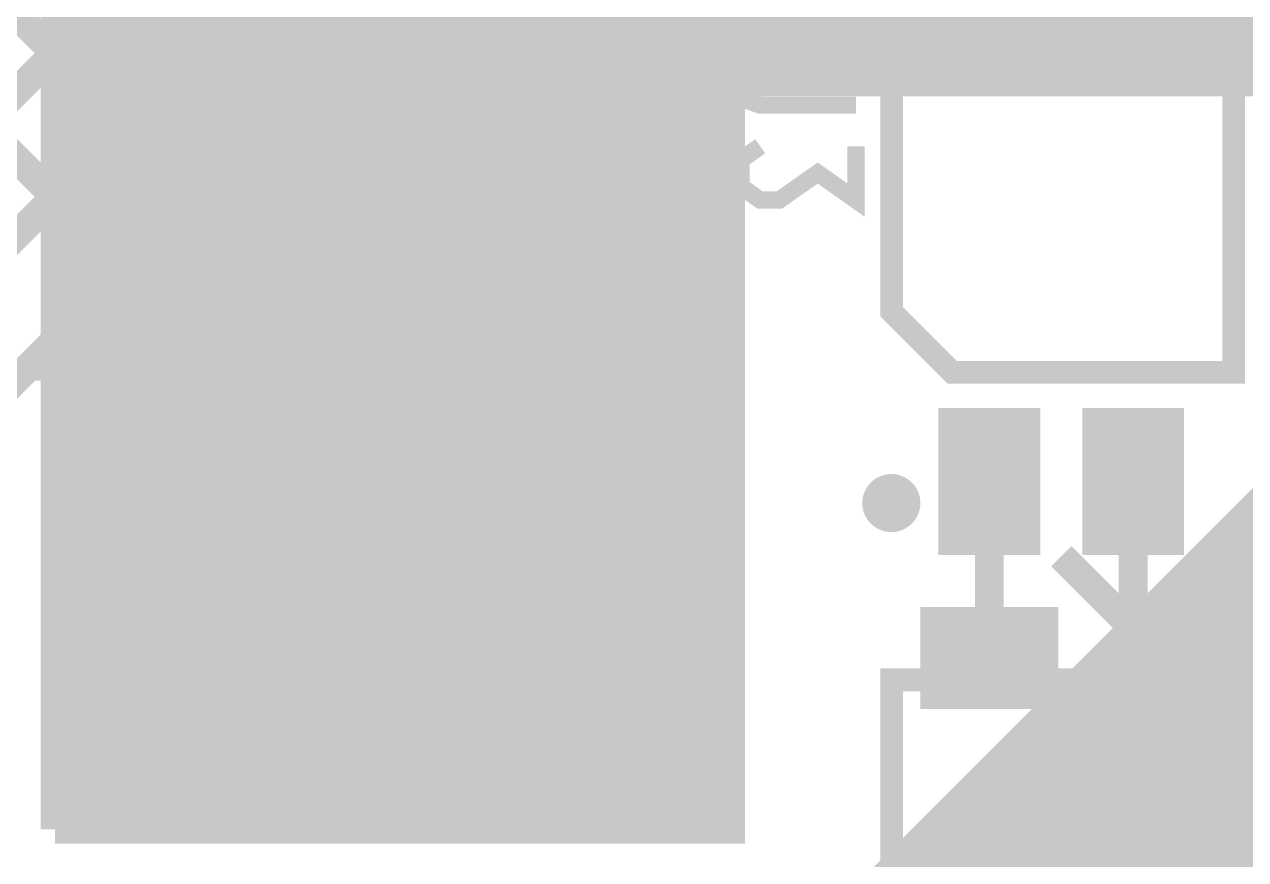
# Model space of a CAD drawing. Extents: x -5 to 112, y -62 to 71.
# Drawn here: x 21.96 to 32.74, y 17.64 to 25.02 of the extents above; entities that cross this region are included whole.
import ezdxf

# ---------------------------------------------------------------- set-up
doc = ezdxf.new("R2010")
doc.units = 0
doc.header["$MEASUREMENT"] = 0
doc.layers.get('0').update_dxf_attribs({"linetype": 'CONTINUOUS'})
for name, color, linetype in [('25-336-0_BOT', 7, 'CONTINUOUS'), ('25-336-0_DRD', 7, 'CONTINUOUS'), ('25-336-0_DRL', 2, 'CONTINUOUS'), ('25-336-0_IN1', 4, 'CONTINUOUS'), ('25-336-0_IN2', 3, 'CONTINUOUS'), ('25-336-0_SMB', 5, 'CONTINUOUS'), ('25-336-0_SMT', 10, 'CONTINUOUS'), ('25-336-0_SPT', 14, 'CONTINUOUS'), ('25-336-0_SST', 9, 'CONTINUOUS'), ('25-336-0_TOP', 12, 'CONTINUOUS'), ('THRUHOLE_TAP', 8, 'CONTINUOUS')]:
    doc.layers.add(name, color=color, linetype=linetype)

# ---------------------------------------------------------------- blocks, each defined once
blk = doc.blocks.new('ROUND_58')
at = {"const_width": 0.35052}
blk.add_lwpolyline([(-0.17526, 0, 1), (0.17526, 0, 1)], format="xyb", close=True, dxfattribs=at)
blk = doc.blocks.new('ROUND_11')
at = {"const_width": 0.35052}
blk.add_lwpolyline([(-0.17526, 0, 1), (0.17526, 0, 1)], format="xyb", close=True, dxfattribs=at)
blk = doc.blocks.new('ROUND_79')
at = {"const_width": 0.10033}
blk.add_lwpolyline([(-0.050164, 0, 1), (0.050164, 0, 1)], format="xyb", close=True, dxfattribs=at)
blk = doc.blocks.new('ROUND_82')
at = {"const_width": 0.10033}
blk.add_lwpolyline([(-0.050164, 0, 1), (0.050164, 0, 1)], format="xyb", close=True, dxfattribs=at)
blk = doc.blocks.new('ROUND_68')
at = {"const_width": 0.35052}
blk.add_lwpolyline([(-0.17526, 0, 1), (0.17526, 0, 1)], format="xyb", close=True, dxfattribs=at)
blk = doc.blocks.new('RECTANGLE_17')
blk.add_solid([(0.6096, 0.44958), (0.6096, -0.44958), (-0.6096, 0.44958), (-0.6096, -0.44958)])
blk = doc.blocks.new('RECTANGLE_36')
blk.add_solid([(2.49936, 1.69926), (2.49936, -1.69926), (-2.49936, 1.69926), (-2.49936, -1.69926)])
blk = doc.blocks.new('RECTANGLE_49')
blk.add_solid([(0.44958, 0.65024), (0.44958, -0.65024), (-0.44958, 0.65024), (-0.44958, -0.65024)])
blk = doc.blocks.new('ROUND_73')
at = {"const_width": 0.10033}
blk.add_lwpolyline([(-0.050164, 0, 1), (0.050164, 0, 1)], format="xyb", close=True, dxfattribs=at)

msp = doc.modelspace()

# ---------------------------------------------------------------- linework, layer by layer
at = {"layer": '25-336-0_BOT', "const_width": 0.254}
for points in [[(28.194, 37.592), (22.225, 37.592), (22.225, 17.907)], [(22.4536, 37.592), (22.4536, 17.907)], [(22.6822, 37.592), (22.6822, 17.907)], [(22.9108, 37.592), (22.9108, 17.907)], [(23.1394, 37.592), (23.1394, 17.907)], [(23.368, 37.592), (23.368, 17.907)], [(23.5966, 37.592), (23.5966, 17.907)], [(23.8252, 37.592), (23.8252, 17.907)], [(24.0538, 37.592), (24.0538, 17.907)], [(24.2824, 37.592), (24.2824, 17.907)], [(24.511, 37.592), (24.511, 17.907)], [(24.7396, 37.592), (24.7396, 17.907)], [(24.9682, 37.592), (24.9682, 17.907)], [(25.1968, 37.592), (25.1968, 17.907)], [(25.4254, 37.592), (25.4254, 17.907)], [(25.654, 37.592), (25.654, 17.907)], [(25.8826, 37.592), (25.8826, 17.907)], [(26.1112, 37.592), (26.1112, 17.907)], [(26.3398, 37.592), (26.3398, 17.907)], [(26.5684, 37.592), (26.5684, 17.9324)], [(26.797, 37.592), (26.797, 18.161)], [(27.0256, 37.592), (27.0256, 18.3896)], [(27.2542, 37.592), (27.2542, 18.6182)], [(27.4828, 37.592), (27.4828, 18.8468)], [(27.7114, 37.592), (27.7114, 19.0754)], [(27.94, 37.592), (27.94, 19.304)], [(28.1686, 37.592), (28.1686, 19.5326)], [(28.194, 37.592), (28.194, 19.558)], [(28.194, 24.9936), (22.225, 24.9936)], [(28.194, 24.765), (22.225, 24.765)], [(28.194, 24.5364), (22.225, 24.5364)], [(28.194, 24.3078), (22.225, 24.3078)], [(28.194, 24.0792), (22.225, 24.0792)], [(28.194, 23.8506), (22.225, 23.8506)], [(28.194, 23.622), (22.225, 23.622)], [(28.194, 23.3934), (22.225, 23.3934)], [(28.194, 23.1648), (22.225, 23.1648)], [(28.194, 22.9362), (22.225, 22.9362)], [(28.194, 22.7076), (22.225, 22.7076)], [(28.194, 22.479), (22.225, 22.479)], [(28.194, 22.2504), (22.225, 22.2504)], [(28.194, 22.0218), (22.225, 22.0218)], [(28.194, 21.7932), (22.225, 21.7932)], [(28.194, 21.5646), (22.225, 21.5646)], [(28.194, 21.336), (22.225, 21.336)], [(28.194, 21.1074), (22.225, 21.1074)], [(28.194, 20.8788), (22.225, 20.8788)], [(28.194, 20.6502), (22.225, 20.6502)], [(28.194, 20.4216), (22.225, 20.4216)], [(28.194, 20.193), (22.225, 20.193)], [(28.194, 19.9644), (22.225, 19.9644)], [(28.194, 19.7358), (22.225, 19.7358)], [(28.1432, 19.5072), (22.225, 19.5072)], [(28.194, 19.558), (26.543, 17.907)], [(27.9146, 19.2786), (22.225, 19.2786)], [(27.686, 19.05), (22.225, 19.05)], [(27.4574, 18.8214), (22.225, 18.8214)], [(27.2288, 18.5928), (22.225, 18.5928)], [(27.0002, 18.3642), (22.225, 18.3642)], [(26.7716, 18.1356), (22.225, 18.1356)], [(26.543, 17.907), (22.225, 17.907)]]:
    msp.add_lwpolyline(points, dxfattribs=at)
at = {"layer": '25-336-0_DRD', "const_width": 0.254}
for points in [[(24.13, 26.67), (21.59, 24.13)], [(24.13, 24.13), (21.59, 26.67)], [(25.4, 26.67), (22.86, 24.13)], [(25.4, 24.13), (22.86, 26.67)], [(26.67, 26.67), (24.13, 24.13)], [(26.67, 24.13), (24.13, 26.67)], [(27.94, 26.67), (25.4, 24.13)], [(27.94, 24.13), (25.4, 26.67)], [(24.13, 25.4), (21.59, 22.86)], [(24.13, 22.86), (21.59, 25.4)], [(25.4, 25.4), (22.86, 22.86)], [(25.4, 22.86), (22.86, 25.4)], [(26.67, 25.4), (24.13, 22.86)], [(26.67, 22.86), (24.13, 25.4)], [(27.94, 25.4), (25.4, 22.86)], [(27.94, 22.86), (25.4, 25.4)], [(24.13, 24.13), (21.59, 21.59)], [(24.13, 21.59), (21.59, 24.13)], [(25.4, 24.13), (22.86, 21.59)], [(25.4, 21.59), (22.86, 24.13)], [(26.67, 24.13), (24.13, 21.59)], [(26.67, 21.59), (24.13, 24.13)], [(27.94, 24.13), (25.4, 21.59)], [(27.94, 21.59), (25.4, 24.13)], [(33.655, 20.32), (31.115, 17.78)], [(33.655, 17.78), (31.115, 20.32)], [(33.655, 20.32), (31.115, 17.78)], [(33.655, 17.78), (31.115, 20.32)]]:
    msp.add_lwpolyline(points, dxfattribs=at)
at = {"layer": '25-336-0_IN1', "const_width": 0.254}
for points in [[(28.194, 37.592), (22.225, 37.592), (22.225, 17.907)], [(22.4536, 37.592), (22.4536, 17.907)], [(22.6822, 37.592), (22.6822, 17.907)], [(22.9108, 37.592), (22.9108, 17.907)], [(23.1394, 37.592), (23.1394, 17.907)], [(23.368, 37.592), (23.368, 17.907)], [(23.5966, 37.592), (23.5966, 17.907)], [(23.8252, 37.592), (23.8252, 17.907)], [(24.0538, 37.592), (24.0538, 17.907)], [(24.2824, 37.592), (24.2824, 17.907)], [(24.511, 37.592), (24.511, 17.907)], [(24.7396, 37.592), (24.7396, 17.907)], [(24.9682, 37.592), (24.9682, 17.907)], [(25.1968, 37.592), (25.1968, 17.907)], [(25.4254, 37.592), (25.4254, 17.907)], [(25.654, 37.592), (25.654, 17.907)], [(25.8826, 37.592), (25.8826, 17.907)], [(26.1112, 37.592), (26.1112, 17.907)], [(26.3398, 37.592), (26.3398, 17.907)], [(26.5684, 37.592), (26.5684, 17.9324)], [(26.797, 37.592), (26.797, 18.161)], [(27.0256, 37.592), (27.0256, 18.3896)], [(27.2542, 37.592), (27.2542, 18.6182)], [(27.4828, 37.592), (27.4828, 18.8468)], [(27.7114, 37.592), (27.7114, 19.0754)], [(27.94, 37.592), (27.94, 19.304)], [(28.1686, 37.592), (28.1686, 19.5326)], [(28.194, 37.592), (28.194, 19.558)], [(28.194, 24.9936), (22.225, 24.9936)], [(28.194, 24.765), (22.225, 24.765)], [(28.194, 24.5364), (22.225, 24.5364)], [(28.194, 24.3078), (22.225, 24.3078)], [(28.194, 24.0792), (22.225, 24.0792)], [(28.194, 23.8506), (22.225, 23.8506)], [(28.194, 23.622), (22.225, 23.622)], [(28.194, 23.3934), (22.225, 23.3934)], [(28.194, 23.1648), (22.225, 23.1648)], [(28.194, 22.9362), (22.225, 22.9362)], [(28.194, 22.7076), (22.225, 22.7076)], [(28.194, 22.479), (22.225, 22.479)], [(28.194, 22.2504), (22.225, 22.2504)], [(28.194, 22.0218), (22.225, 22.0218)], [(34.036, 21.971), (27.432, 15.367)], [(28.194, 21.7932), (22.225, 21.7932)], [(28.194, 21.5646), (22.225, 21.5646)], [(28.194, 21.336), (22.225, 21.336)], [(28.194, 21.1074), (22.225, 21.1074)], [(28.194, 20.8788), (22.225, 20.8788)], [(32.8422, 20.7772), (32.8422, 10.72896)], [(28.194, 20.6502), (22.225, 20.6502)], [(95.5548, 20.6502), (32.7152, 20.6502)], [(32.6136, 20.5486), (32.6136, 10.8585)], [(28.194, 20.4216), (22.225, 20.4216)], [(95.85198, 20.4216), (32.4866, 20.4216)], [(32.385, 20.32), (32.385, 10.8712)], [(28.194, 20.193), (22.225, 20.193)], [(110.49, 20.193), (32.258, 20.193)], [(32.1564, 20.0914), (32.1564, 10.8712)], [(28.194, 19.9644), (22.225, 19.9644)], [(110.49, 19.9644), (32.0294, 19.9644)], [(31.9278, 19.8628), (31.9278, 10.8712)], [(28.194, 19.7358), (22.225, 19.7358)], [(110.49, 19.7358), (31.8008, 19.7358)], [(31.6992, 19.6342), (31.6992, 10.8712)], [(28.1432, 19.5072), (22.225, 19.5072)], [(28.194, 19.558), (26.543, 17.907)], [(110.49, 19.5072), (31.5722, 19.5072)], [(31.4706, 19.4056), (31.4706, 10.8712)], [(27.9146, 19.2786), (22.225, 19.2786)], [(110.49, 19.2786), (31.3436, 19.2786)], [(31.242, 19.177), (31.242, 10.8712)], [(27.686, 19.05), (22.225, 19.05)], [(59.03214, 19.05), (31.115, 19.05)], [(31.0134, 18.9484), (31.0134, 10.8712)], [(27.4574, 18.8214), (22.225, 18.8214)], [(58.70956, 18.8214), (30.8864, 18.8214)], [(30.7848, 18.7198), (30.7848, 10.8712)], [(27.2288, 18.5928), (22.225, 18.5928)], [(58.51398, 18.5928), (30.6578, 18.5928)], [(30.5562, 18.4912), (30.5562, 10.8712)], [(27.0002, 18.3642), (22.225, 18.3642)], [(58.38444, 18.3642), (30.4292, 18.3642)], [(30.3276, 18.2626), (30.3276, 10.8712)], [(26.7716, 18.1356), (22.225, 18.1356)], [(58.3057, 18.1356), (30.2006, 18.1356)], [(30.099, 18.034), (30.099, 10.8712)], [(26.543, 17.907), (22.225, 17.907)], [(58.26506, 17.907), (29.972, 17.907)], [(29.8704, 17.8054), (29.8704, 10.8712)], [(58.26252, 17.6784), (29.7434, 17.6784)], [(29.6418, 17.5768), (29.6418, 10.8712)]]:
    msp.add_lwpolyline(points, dxfattribs=at)
at = {"layer": '25-336-0_IN2', "const_width": 0.254}
for points in [[(28.194, 37.592), (22.225, 37.592), (22.225, 17.907)], [(22.4536, 37.592), (22.4536, 17.907)], [(22.6822, 37.592), (22.6822, 17.907)], [(22.9108, 37.592), (22.9108, 17.907)], [(23.1394, 37.592), (23.1394, 17.907)], [(23.368, 37.592), (23.368, 17.907)], [(23.5966, 37.592), (23.5966, 17.907)], [(23.8252, 37.592), (23.8252, 17.907)], [(24.0538, 37.592), (24.0538, 17.907)], [(24.2824, 37.592), (24.2824, 17.907)], [(24.511, 37.592), (24.511, 17.907)], [(24.7396, 37.592), (24.7396, 17.907)], [(24.9682, 37.592), (24.9682, 17.907)], [(25.1968, 37.592), (25.1968, 17.907)], [(25.4254, 37.592), (25.4254, 17.907)], [(25.654, 37.592), (25.654, 17.907)], [(25.8826, 37.592), (25.8826, 17.907)], [(26.1112, 37.592), (26.1112, 17.907)], [(26.3398, 37.592), (26.3398, 17.907)], [(26.5684, 37.592), (26.5684, 17.9324)], [(26.797, 37.592), (26.797, 18.161)], [(27.0256, 37.592), (27.0256, 18.3896)], [(27.2542, 37.592), (27.2542, 18.6182)], [(27.4828, 37.592), (27.4828, 18.8468)], [(27.7114, 37.592), (27.7114, 19.0754)], [(27.94, 37.592), (27.94, 19.304)], [(28.1686, 37.592), (28.1686, 19.5326)], [(28.194, 37.592), (28.194, 19.558)], [(28.194, 24.9936), (22.225, 24.9936)], [(28.194, 24.765), (22.225, 24.765)], [(28.194, 24.5364), (22.225, 24.5364)], [(28.194, 24.3078), (22.225, 24.3078)], [(28.194, 24.0792), (22.225, 24.0792)], [(28.194, 23.8506), (22.225, 23.8506)], [(28.194, 23.622), (22.225, 23.622)], [(28.194, 23.3934), (22.225, 23.3934)], [(28.194, 23.1648), (22.225, 23.1648)], [(28.194, 22.9362), (22.225, 22.9362)], [(28.194, 22.7076), (22.225, 22.7076)], [(28.194, 22.479), (22.225, 22.479)], [(28.194, 22.2504), (22.225, 22.2504)], [(28.194, 22.0218), (22.225, 22.0218)], [(34.036, 21.971), (27.432, 15.367)], [(28.194, 21.7932), (22.225, 21.7932)], [(28.194, 21.5646), (22.225, 21.5646)], [(28.194, 21.336), (22.225, 21.336)], [(28.194, 21.1074), (22.225, 21.1074)], [(28.194, 20.8788), (22.225, 20.8788)], [(32.8422, 20.7772), (32.8422, 10.85596)], [(28.194, 20.6502), (22.225, 20.6502)], [(95.5548, 20.6502), (32.7152, 20.6502)], [(32.6136, 20.5486), (32.6136, 10.9855)], [(28.194, 20.4216), (22.225, 20.4216)], [(95.85198, 20.4216), (32.4866, 20.4216)], [(32.385, 20.32), (32.385, 10.9982)], [(28.194, 20.193), (22.225, 20.193)], [(110.49, 20.193), (32.258, 20.193)], [(32.1564, 20.0914), (32.1564, 10.9982)], [(28.194, 19.9644), (22.225, 19.9644)], [(110.49, 19.9644), (32.0294, 19.9644)], [(31.9278, 19.8628), (31.9278, 10.9982)], [(28.194, 19.7358), (22.225, 19.7358)], [(110.49, 19.7358), (31.8008, 19.7358)], [(31.6992, 19.6342), (31.6992, 10.9982)], [(28.1432, 19.5072), (22.225, 19.5072)], [(28.194, 19.558), (26.543, 17.907)], [(110.49, 19.5072), (31.5722, 19.5072)], [(31.4706, 19.4056), (31.4706, 10.9982)], [(27.9146, 19.2786), (22.225, 19.2786)], [(110.49, 19.2786), (31.3436, 19.2786)], [(31.242, 19.177), (31.242, 10.9982)], [(27.686, 19.05), (22.225, 19.05)], [(59.03214, 19.05), (31.115, 19.05)], [(31.0134, 18.9484), (31.0134, 10.9982)], [(27.4574, 18.8214), (22.225, 18.8214)], [(58.70956, 18.8214), (30.8864, 18.8214)], [(30.7848, 18.7198), (30.7848, 10.9982)], [(27.2288, 18.5928), (22.225, 18.5928)], [(58.51398, 18.5928), (30.6578, 18.5928)], [(30.5562, 18.4912), (30.5562, 10.9982)], [(27.0002, 18.3642), (22.225, 18.3642)], [(58.38444, 18.3642), (30.4292, 18.3642)], [(30.3276, 18.2626), (30.3276, 10.9982)], [(26.7716, 18.1356), (22.225, 18.1356)], [(58.3057, 18.1356), (30.2006, 18.1356)], [(30.099, 18.034), (30.099, 10.9982)], [(26.543, 17.907), (22.225, 17.907)], [(58.26506, 17.907), (29.972, 17.907)], [(29.8704, 17.8054), (29.8704, 10.9982)], [(58.26252, 17.6784), (29.7434, 17.6784)], [(29.6418, 17.5768), (29.6418, 10.9982)]]:
    msp.add_lwpolyline(points, dxfattribs=at)
at = {"layer": '25-336-0_SMB', "const_width": 0.254}
for points in [[(27.813, 37.084), (22.733, 37.084), (22.733, 19.939)], [(22.8346, 37.084), (22.8346, 18.415)], [(23.0632, 37.084), (23.0632, 18.415)], [(23.2918, 37.084), (23.2918, 18.415)], [(23.5204, 37.084), (23.5204, 18.415)], [(23.749, 37.084), (23.749, 18.415)], [(23.9776, 37.084), (23.9776, 18.415)], [(24.2062, 37.084), (24.2062, 18.415)], [(24.4348, 37.084), (24.4348, 18.415)], [(24.6634, 37.084), (24.6634, 18.415)], [(24.892, 37.084), (24.892, 18.415)], [(25.1206, 37.084), (25.1206, 18.415)], [(25.3492, 37.084), (25.3492, 18.415)], [(25.5778, 37.084), (25.5778, 18.415)], [(25.8064, 37.084), (25.8064, 18.415)], [(26.035, 37.084), (26.035, 18.415)], [(26.2636, 37.084), (26.2636, 18.415)], [(26.4922, 37.084), (26.4922, 18.6182)], [(26.7208, 37.084), (26.7208, 18.8468)], [(26.9494, 37.084), (26.9494, 19.0754)], [(27.178, 37.084), (27.178, 19.304)], [(27.4066, 37.084), (27.4066, 19.5326)], [(27.6352, 37.084), (27.6352, 19.7612)], [(27.813, 37.084), (27.813, 19.939)], [(27.813, 24.9174), (22.733, 24.9174)], [(27.813, 24.6888), (22.733, 24.6888)], [(27.813, 24.4602), (22.733, 24.4602)], [(27.813, 24.2316), (22.733, 24.2316)], [(27.813, 24.003), (22.733, 24.003)], [(27.813, 23.7744), (22.733, 23.7744)], [(27.813, 23.5458), (22.733, 23.5458)], [(27.813, 23.3172), (22.733, 23.3172)], [(27.813, 23.0886), (22.733, 23.0886)], [(27.813, 22.86), (22.733, 22.86)], [(27.813, 22.6314), (22.733, 22.6314)], [(27.813, 22.4028), (22.733, 22.4028)], [(27.813, 22.1742), (22.733, 22.1742)], [(27.813, 21.9456), (22.733, 21.9456)], [(27.813, 21.717), (22.733, 21.717)], [(27.813, 21.4884), (22.733, 21.4884)], [(27.813, 21.2598), (22.733, 21.2598)], [(27.813, 21.0312), (22.733, 21.0312)], [(27.813, 20.8026), (22.733, 20.8026)], [(27.813, 20.574), (22.733, 20.574)], [(27.813, 20.3454), (22.733, 20.3454)], [(27.813, 20.1168), (22.733, 20.1168)], [(22.733, 19.939), (22.733, 18.415)], [(27.813, 19.939), (26.289, 18.415)], [(27.7622, 19.8882), (22.733, 19.8882)], [(27.5336, 19.6596), (22.733, 19.6596)], [(27.305, 19.431), (22.733, 19.431)], [(27.0764, 19.2024), (22.733, 19.2024)], [(26.8478, 18.9738), (22.733, 18.9738)], [(26.6192, 18.7452), (22.733, 18.7452)], [(26.3906, 18.5166), (22.733, 18.5166)], [(26.289, 18.415), (22.733, 18.415)]]:
    msp.add_lwpolyline(points, dxfattribs=at)
at = {"layer": '25-336-0_SMT', "const_width": 0.254}
for points in [[(27.686, 36.957), (27.686, 18.288), (22.733, 18.288)], [(23.5204, 36.957), (23.5204, 18.288)], [(23.749, 36.957), (23.749, 18.288)], [(23.9776, 36.957), (23.9776, 18.288)], [(24.2062, 36.957), (24.2062, 18.288)], [(24.4348, 36.957), (24.4348, 18.288)], [(24.6634, 36.957), (24.6634, 18.288)], [(24.892, 36.957), (24.892, 18.288)], [(25.1206, 36.957), (25.1206, 18.288)], [(25.3492, 36.957), (25.3492, 18.288)], [(25.5778, 36.957), (25.5778, 18.288)], [(25.8064, 36.957), (25.8064, 18.288)], [(26.035, 36.957), (26.035, 18.288)], [(26.2636, 36.957), (26.2636, 18.288)], [(26.4922, 36.957), (26.4922, 18.288)], [(26.7208, 36.957), (26.7208, 18.288)], [(26.9494, 36.957), (26.9494, 18.288)], [(27.178, 36.957), (27.178, 18.288)], [(27.4066, 36.957), (27.4066, 18.288)], [(27.6352, 36.957), (27.6352, 18.288)], [(23.495, 27.432), (23.495, 24.511)], [(27.686, 25.019), (23.495, 25.019)], [(27.686, 24.7904), (23.495, 24.7904)], [(22.733, 24.511), (22.733, 18.288)], [(23.495, 24.511), (22.733, 24.511)], [(22.8346, 24.511), (22.8346, 18.288)], [(23.0632, 24.511), (23.0632, 18.288)], [(23.2918, 24.511), (23.2918, 18.288)], [(27.686, 24.5618), (23.495, 24.5618)], [(27.686, 24.3332), (22.733, 24.3332)], [(27.686, 24.1046), (22.733, 24.1046)], [(27.686, 23.876), (22.733, 23.876)], [(27.686, 23.6474), (22.733, 23.6474)], [(27.686, 23.4188), (22.733, 23.4188)], [(27.686, 23.1902), (22.733, 23.1902)], [(27.686, 22.9616), (22.733, 22.9616)], [(27.686, 22.733), (22.733, 22.733)], [(27.686, 22.5044), (22.733, 22.5044)], [(27.686, 22.2758), (22.733, 22.2758)], [(27.686, 22.0472), (22.733, 22.0472)], [(27.686, 21.8186), (22.733, 21.8186)], [(27.686, 21.59), (22.733, 21.59)], [(27.686, 21.3614), (22.733, 21.3614)], [(27.686, 21.1328), (22.733, 21.1328)], [(27.686, 20.9042), (22.733, 20.9042)], [(27.686, 20.6756), (22.733, 20.6756)], [(27.686, 20.447), (22.733, 20.447)], [(27.686, 20.2184), (22.733, 20.2184)], [(27.686, 19.9898), (22.733, 19.9898)], [(27.686, 19.7612), (22.733, 19.7612)], [(27.686, 19.5326), (22.733, 19.5326)], [(27.686, 19.304), (22.733, 19.304)], [(27.686, 19.0754), (22.733, 19.0754)], [(27.686, 18.8468), (22.733, 18.8468)], [(27.686, 18.6182), (22.733, 18.6182)], [(27.686, 18.3896), (22.733, 18.3896)]]:
    msp.add_lwpolyline(points, dxfattribs=at)
at = {"layer": '25-336-0_SST'}
for points, const_width in [([(29.6164, 22.479), (29.6164, 26.289), (32.639, 26.289), (32.639, 21.9456), (30.1498, 21.9456), (29.6164, 22.479)], 0.20066), ([(22.13864, 25.6286), (21.96846, 25.50922), (21.96846, 25.273), (22.13864, 25.15362), (22.30628, 25.15362), (22.64664, 25.38984), (22.98446, 25.15362), (22.98446, 25.6286)], 0.1524), ([(29.30144, 24.30526), (28.45562, 24.30526), (28.28544, 24.36622), (28.28544, 24.72182), (28.45562, 24.78024), (29.30144, 24.78024)], 0.1524), ([(28.45562, 23.94204), (28.28544, 23.82266), (28.28544, 23.58644), (28.45562, 23.46706), (28.62326, 23.46706), (28.96362, 23.70582), (29.30144, 23.46706), (29.30144, 23.94204)], 0.1524), ([(26.924, 21.463), (26.924, 21.971), (13.716, 21.971), (13.716, 21.463)], 0.20066), ([(29.67228, 20.96008), (29.67228, 20.61972)], 0.1524), ([(29.53512, 20.95246), (29.53512, 20.62734)], 0.1524), ([(29.78404, 20.84832), (29.44368, 20.84832)], 0.1524), ([(29.77642, 20.71116), (29.4513, 20.71116)], 0.1524), ([(31.3436, 16.3576), (31.3436, 16.3322), (29.6164, 16.3322), (29.6164, 19.2278), (31.3436, 19.2278), (31.3436, 16.3576)], 0.20066), ([(31.57728, 18.61566), (31.57728, 18.26006), (31.9151, 18.14322), (32.25292, 18.14322), (32.59328, 18.26006), (32.59328, 18.61566)], 0.1524), ([(31.57728, 18.55724), (32.59328, 18.55724)], 0.1524), ([(31.9151, 17.30502), (31.9151, 17.77746), (32.59328, 17.54124), (32.59328, 17.42186), (31.57728, 17.42186)], 0.1524)]:
    msp.add_lwpolyline(points, dxfattribs=dict(at, const_width=const_width))
at = {"layer": '25-336-0_SST', "const_width": 0.1524}
for points in [[(29.61386, 20.97024, 0.4142136), (29.43352, 20.7899)], [(29.7942, 20.7899, 0.4142136), (29.61386, 20.97024)], [(29.43352, 20.7899, 0.4142136), (29.61386, 20.60956)], [(29.61386, 20.60956, 0.4142136), (29.7942, 20.7899)]]:
    msp.add_lwpolyline(points, format="xyb", dxfattribs=at)
at = {"layer": '25-336-0_TOP'}
for points, const_width in [([(22.225, 37.592), (22.225, 17.907)], 0.254), ([(28.194, 37.592), (28.194, 17.907), (22.225, 17.907)], 0.254), ([(22.4536, 37.592), (22.4536, 17.907)], 0.254), ([(22.6822, 37.592), (22.6822, 17.907)], 0.254), ([(22.9108, 37.592), (22.9108, 17.907)], 0.254), ([(23.1394, 37.592), (23.1394, 17.907)], 0.254), ([(23.368, 37.592), (23.368, 17.907)], 0.254), ([(23.5966, 37.592), (23.5966, 17.907)], 0.254), ([(23.8252, 37.592), (23.8252, 17.907)], 0.254), ([(24.0538, 37.592), (24.0538, 17.907)], 0.254), ([(24.2824, 37.592), (24.2824, 17.907)], 0.254), ([(24.511, 37.592), (24.511, 17.907)], 0.254), ([(24.7396, 37.592), (24.7396, 17.907)], 0.254), ([(24.9682, 37.592), (24.9682, 17.907)], 0.254), ([(25.1968, 37.592), (25.1968, 17.907)], 0.254), ([(25.4254, 37.592), (25.4254, 17.907)], 0.254), ([(25.654, 37.592), (25.654, 17.907)], 0.254), ([(25.8826, 37.592), (25.8826, 17.907)], 0.254), ([(26.1112, 37.592), (26.1112, 17.907)], 0.254), ([(26.3398, 37.592), (26.3398, 17.907)], 0.254), ([(26.5684, 37.592), (26.5684, 17.907)], 0.254), ([(26.797, 37.592), (26.797, 17.907)], 0.254), ([(27.0256, 37.592), (27.0256, 17.907)], 0.254), ([(27.2542, 37.592), (27.2542, 17.907)], 0.254), ([(27.4828, 37.592), (27.4828, 17.907)], 0.254), ([(27.7114, 37.592), (27.7114, 17.907)], 0.254), ([(27.94, 37.592), (27.94, 17.907)], 0.254), ([(28.1686, 37.592), (28.1686, 17.907)], 0.254), ([(25.781, 19.812), (25.527, 19.558), (25.4, 19.431), (24.511, 19.431), (24.4348, 19.5072), (24.4348, 32.385)], 0.254), ([(24.4348, 32.385), (24.4348, 19.5072), (24.511, 19.431), (25.4, 19.431), (25.527, 19.558), (25.781, 19.558)], 0.254), ([(26.67, 25.4), (59.59602, 25.4), (59.59602, 25.527), (59.59602, 27.94)], 2.032), ([(26.67, 25.4), (59.59602, 25.4), (59.59602, 25.527), (59.69, 25.527), (59.69, 27.94)], 2.032), ([(26.67, 25.4), (26.035, 25.4), (26.035, 20.066), (25.781, 19.812)], 2.032), ([(28.194, 24.9936), (22.225, 24.9936)], 0.254), ([(28.194, 24.765), (22.225, 24.765)], 0.254), ([(28.194, 24.5364), (22.225, 24.5364)], 0.254), ([(28.194, 24.3078), (22.225, 24.3078)], 0.254), ([(28.194, 24.0792), (22.225, 24.0792)], 0.254), ([(28.194, 23.8506), (22.225, 23.8506)], 0.254), ([(28.194, 23.622), (22.225, 23.622)], 0.254), ([(28.194, 23.3934), (22.225, 23.3934)], 0.254), ([(28.194, 23.1648), (22.225, 23.1648)], 0.254), ([(28.194, 22.9362), (22.225, 22.9362)], 0.254), ([(28.194, 22.7076), (22.225, 22.7076)], 0.254), ([(28.194, 22.479), (22.225, 22.479)], 0.254), ([(28.194, 22.2504), (22.225, 22.2504)], 0.254), ([(28.194, 22.0218), (22.225, 22.0218)], 0.254), ([(28.194, 21.7932), (22.225, 21.7932)], 0.254), ([(28.194, 21.5646), (22.225, 21.5646)], 0.254), ([(28.194, 21.336), (22.225, 21.336)], 0.254), ([(28.194, 21.1074), (22.225, 21.1074)], 0.254), ([(30.48, 20.9804), (30.48, 19.42084)], 0.254), ([(32.385, 19.05), (31.75, 19.685), (31.75, 20.9804)], 0.254), ([(31.75, 20.9804), (31.75, 19.685), (32.385, 19.05)], 0.254), ([(28.194, 20.8788), (22.225, 20.8788)], 0.254), ([(28.194, 20.6502), (22.225, 20.6502)], 0.254), ([(28.194, 20.4216), (22.225, 20.4216)], 0.254), ([(28.194, 20.193), (22.225, 20.193)], 0.254), ([(28.194, 19.9644), (22.225, 19.9644)], 0.254), ([(28.194, 19.7358), (22.225, 19.7358)], 0.254), ([(28.194, 19.5072), (22.225, 19.5072)], 0.254), ([(28.194, 19.2786), (22.225, 19.2786)], 0.254), ([(28.194, 19.05), (22.225, 19.05)], 0.254), ([(28.194, 18.8214), (22.225, 18.8214)], 0.254), ([(28.194, 18.5928), (22.225, 18.5928)], 0.254), ([(28.194, 18.3642), (22.225, 18.3642)], 0.254), ([(28.194, 18.1356), (22.225, 18.1356)], 0.254)]:
    msp.add_lwpolyline(points, dxfattribs=dict(at, const_width=const_width))

# ---------------------------------------------------------------- block references
at = {"layer": '25-336-0_BOT'}
for name, p in [('ROUND_58', (22.86, 24.13)), ('ROUND_58', (24.13, 24.13)), ('ROUND_58', (25.4, 24.13)), ('ROUND_58', (26.67, 24.13)), ('ROUND_58', (22.86, 22.86)), ('ROUND_58', (24.13, 22.86)), ('ROUND_58', (25.4, 22.86)), ('ROUND_58', (26.67, 22.86)), ('ROUND_11', (32.385, 19.05))]:
    msp.add_blockref(name, p, dxfattribs=at)
at = {"layer": '25-336-0_DRL'}
for name, p in [('ROUND_79', (22.86, 24.13)), ('ROUND_79', (24.13, 24.13)), ('ROUND_79', (25.4, 24.13)), ('ROUND_79', (26.67, 24.13)), ('ROUND_79', (22.86, 22.86)), ('ROUND_79', (24.13, 22.86)), ('ROUND_79', (25.4, 22.86)), ('ROUND_79', (26.67, 22.86)), ('ROUND_82', (32.385, 19.05))]:
    msp.add_blockref(name, p, dxfattribs=at)
at = {"layer": '25-336-0_IN1'}
for name, p in [('ROUND_58', (22.86, 24.13)), ('ROUND_58', (24.13, 24.13)), ('ROUND_58', (25.4, 24.13)), ('ROUND_58', (26.67, 24.13)), ('ROUND_58', (22.86, 22.86)), ('ROUND_58', (24.13, 22.86)), ('ROUND_58', (25.4, 22.86)), ('ROUND_58', (26.67, 22.86)), ('ROUND_68', (32.385, 19.05))]:
    msp.add_blockref(name, p, dxfattribs=at)
at = {"layer": '25-336-0_IN2'}
for name, p in [('ROUND_58', (22.86, 24.13)), ('ROUND_58', (24.13, 24.13)), ('ROUND_58', (25.4, 24.13)), ('ROUND_58', (26.67, 24.13)), ('ROUND_58', (22.86, 22.86)), ('ROUND_58', (24.13, 22.86)), ('ROUND_58', (25.4, 22.86)), ('ROUND_58', (26.67, 22.86)), ('ROUND_68', (32.385, 19.05))]:
    msp.add_blockref(name, p, dxfattribs=at)
at = {"layer": '25-336-0_SMT'}
for name, p in [('RECTANGLE_49', (30.48, 20.9804)), ('RECTANGLE_49', (31.75, 20.9804)), ('RECTANGLE_36', (25.66924, 19.57578)), ('RECTANGLE_17', (30.48, 19.42084))]:
    msp.add_blockref(name, p, dxfattribs=at)
at = {"layer": '25-336-0_SPT'}
for name, p in [('RECTANGLE_49', (30.48, 20.9804)), ('RECTANGLE_49', (31.75, 20.9804)), ('RECTANGLE_36', (25.66924, 19.57578)), ('RECTANGLE_17', (30.48, 19.42084))]:
    msp.add_blockref(name, p, dxfattribs=at)
at = {"layer": '25-336-0_TOP'}
for name, p in [('ROUND_58', (22.86, 24.13)), ('ROUND_58', (24.13, 24.13)), ('ROUND_58', (25.4, 24.13)), ('ROUND_58', (26.67, 24.13)), ('ROUND_58', (22.86, 22.86)), ('ROUND_58', (24.13, 22.86)), ('ROUND_58', (25.4, 22.86)), ('ROUND_58', (26.67, 22.86)), ('RECTANGLE_49', (30.48, 20.9804)), ('RECTANGLE_49', (31.75, 20.9804)), ('RECTANGLE_36', (25.66924, 19.57578)), ('RECTANGLE_17', (30.48, 19.42084)), ('ROUND_11', (32.385, 19.05))]:
    msp.add_blockref(name, p, dxfattribs=at)
at = {"layer": 'THRUHOLE_TAP'}
for p in [(22.86, 24.13), (24.13, 24.13), (25.4, 24.13), (26.67, 24.13), (22.86, 22.86), (24.13, 22.86), (25.4, 22.86), (26.67, 22.86), (32.385, 19.05)]:
    msp.add_blockref('ROUND_73', p, dxfattribs=at)

doc.saveas('drawing.dxf')
